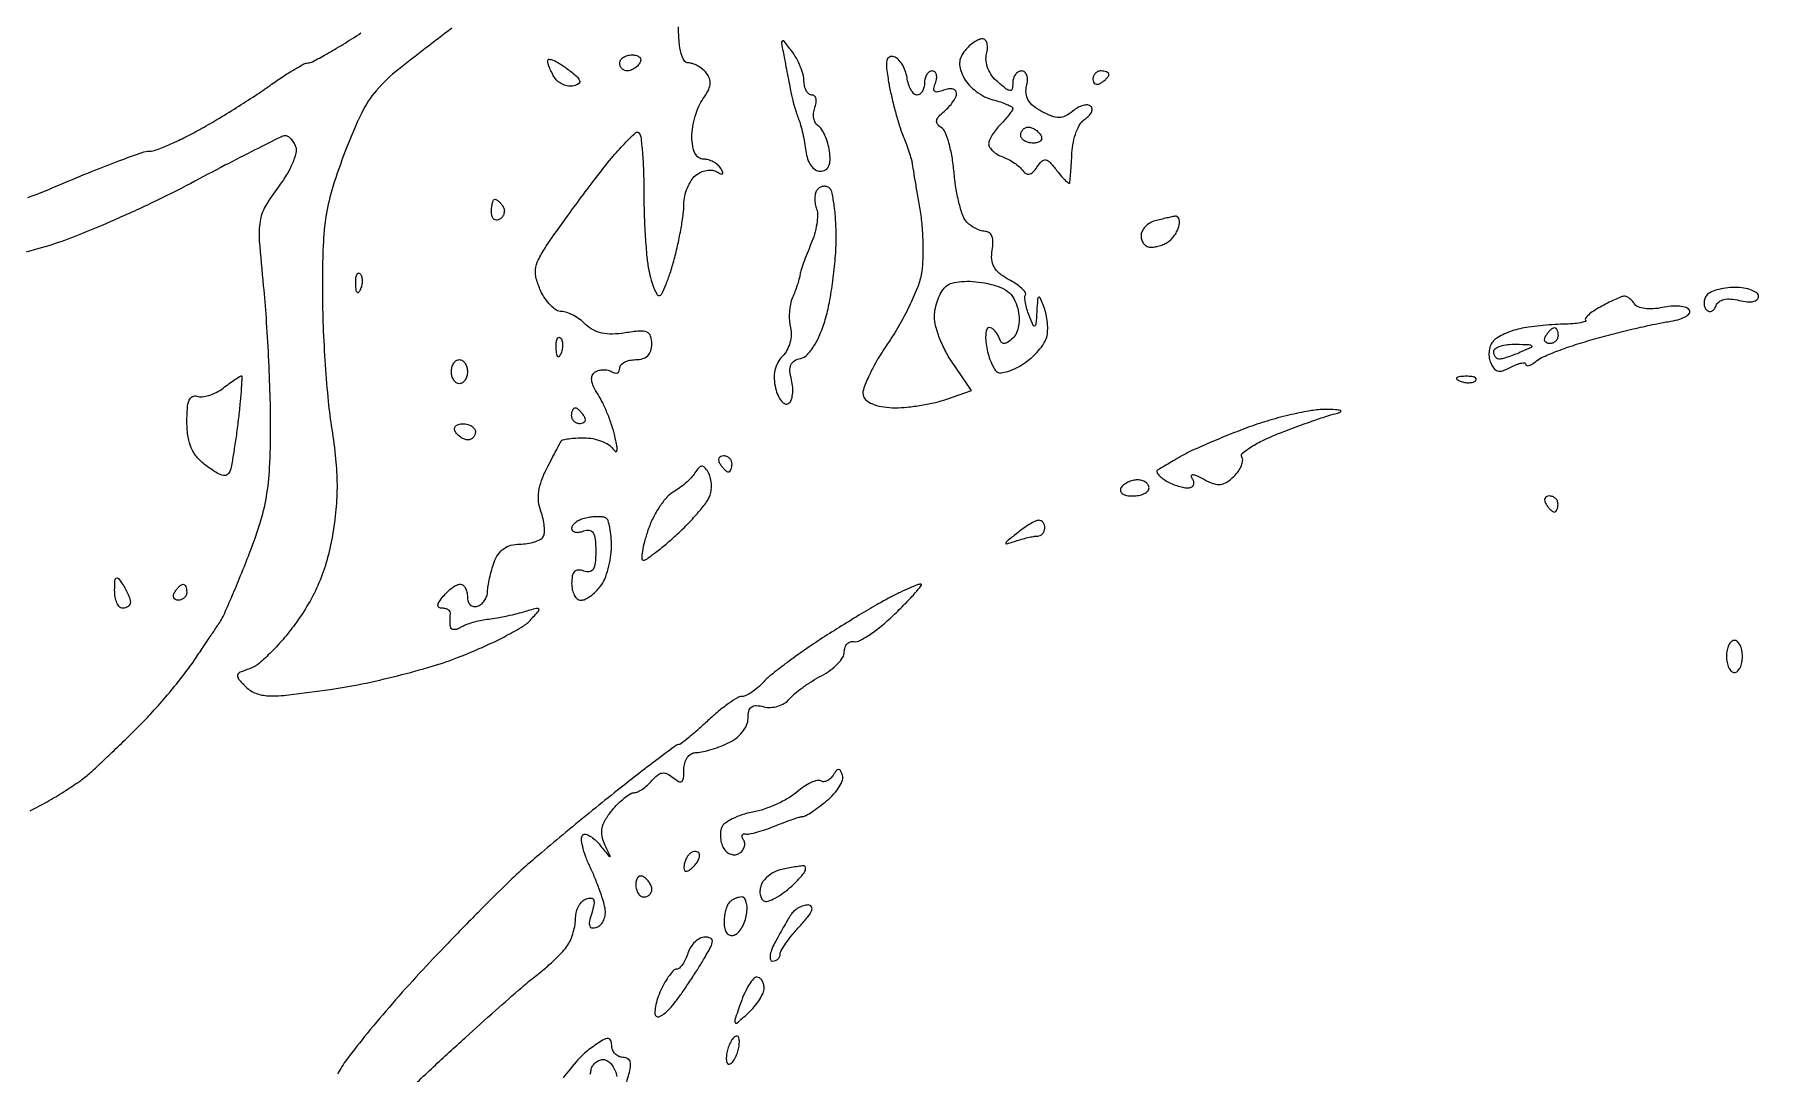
# Model space of a CAD drawing. Extents: x 0 to 102, y 0 to 135.
# Drawn here: x 58.12 to 76.31, y 104.82 to 115.78 of the extents above; entities that cross this region are included whole.
import ezdxf

# ---------------------------------------------------------------- set-up
doc = ezdxf.new("R2010")
doc.units = 0
doc.header["$MEASUREMENT"] = 0

msp = doc.modelspace()

# ---------------------------------------------------------------- linework, layer by layer
for points in [[(62.525874, 115.84486, 0.005812), (61.96179, 115.411076, 0.047193), (61.726143, 115.186433, 0.068242), (61.573322, 114.952524, 0.018899), (61.400243, 114.5484, 0.016051), (61.269581, 114.172766, 0.035228), (61.199586, 113.876796, 0.031058), (61.167071, 113.551765, 0.010037), (61.158587, 113.0679, 0.009498), (61.166517, 112.6997, 0.007002), (61.188748, 112.292476, 0.007081), (61.220623, 111.907946, 0.015688), (61.258247, 111.616158, -0.015231), (61.298941, 111.302821, -0.023385), (61.313142, 111.029607, -0.024721), (61.301547, 110.767838, -0.020168), (61.264067, 110.489871, -0.024673), (61.204404, 110.227618, -0.031806), (61.122814, 109.994461, -0.03215), (61.013122, 109.775539, -0.026121), (60.86905, 109.556114, -0.019157), (60.740101, 109.393865, -0.021364), (60.603509, 109.247996, -0.021279), (60.477537, 109.134589, -0.096062), (60.391029, 109.087456, 0.021563), (60.290871, 109.050844, 0.247226), (60.264928, 109.01957, 0.233053), (60.275247, 108.979187, 0.019326), (60.35096, 108.897382, 0.106454), (60.455828, 108.829678, 0.0827), (60.589376, 108.80314, 0.037587), (60.803955, 108.812589, 0.005363), (61.240961, 108.869667, 0.015909), (61.574336, 108.927722, 0.01059), (61.952421, 109.014419, 0.010667), (62.316062, 109.114246, 0.020452), (62.602217, 109.21231, 0.012355), (62.844596, 109.313577, 0.013959), (63.071864, 109.422908, 0.013258), (63.259176, 109.525923, 0.071034), (63.3502, 109.59821, 0.005912), (63.440229, 109.695632, 0.365599), (63.440956, 109.717543, 0.300989), (63.418028, 109.725096, 0.004859), (63.2808, 109.686194, -0.01184), (63.187162, 109.661057, -0.008261), (63.080471, 109.636966, -0.008339), (62.977341, 109.617253, -0.017086), (62.895828, 109.60593, 0.025426), (62.821974, 109.594412, 0.020072), (62.743504, 109.574736, 0.020492), (62.671983, 109.550494, 0.046483), (62.620878, 109.525131, -0.052697), (62.581274, 109.506084, -0.098893), (62.546266, 109.500942, -0.15252), (62.521548, 109.510078, -0.194583), (62.509382, 109.530857, -0.022289), (62.506265, 109.561675, -0.014052), (62.505249, 109.597833, -0.014106), (62.506256, 109.633514, -0.025051), (62.509382, 109.66275, 0.154667), (62.505724, 109.686905, 0.118556), (62.488563, 109.707562, 0.094521), (62.460001, 109.721468, 0.06625), (62.424441, 109.7262, -0.122183), (62.389778, 109.734799, -0.300026), (62.377731, 109.756771, -0.128583), (62.391002, 109.794623, -0.024942), (62.4348, 109.8531, -0.031583), (62.480578, 109.901665, -0.034151), (62.530989, 109.942723, -0.036411), (62.578667, 109.971461, -0.117955), (62.614359, 109.98, -0.175178), (62.642689, 109.96976, -0.093023), (62.666792, 109.940652, -0.073242), (62.683105, 109.897296, -0.053463), (62.6886, 109.84605, 0.081492), (62.696559, 109.797538, 0.123705), (62.719559, 109.761767, 0.143703), (62.753879, 109.74443, 0.12669), (62.793991, 109.74723, 0.092355), (62.834433, 109.769637, 0.068775), (62.869038, 109.807282, 0.067296), (62.892784, 109.853844, 0.08012), (62.901474, 109.90233, -0.036811), (62.906873, 109.961484, -0.013938), (62.922755, 110.042974, -0.013717), (62.945019, 110.130976, -0.016295), (62.970984, 110.21265, -0.06647), (63.013057, 110.294836, -0.087152), (63.072248, 110.3547, -0.087391), (63.14816, 110.390703, -0.067228), (63.239208, 110.403, 0.035202), (63.319554, 110.408664, 0.039824), (63.394968, 110.425556, 0.043651), (63.455482, 110.450234, 0.13653), (63.487471, 110.479787, 0.123954), (63.500961, 110.52235, 0.037282), (63.499986, 110.590792, 0.034833), (63.487296, 110.670222, 0.031574), (63.463431, 110.749848, -0.06454), (63.440107, 110.851566, -0.058976), (63.442399, 110.959125, -0.051877), (63.471105, 111.075034, -0.033482), (63.526717, 111.201811, -0.000309), (63.579633, 111.30322, -0.000432), (63.627085, 111.393829, -0.000258), (63.667178, 111.470131, -0.005695), (63.679125, 111.492225, -0.221758), (63.696367, 111.504724, -0.015148), (63.757563, 111.514631, -0.019371), (63.834045, 111.521646, -0.013184), (63.921396, 111.52395, -0.046873), (64.013081, 111.515336, -0.045054), (64.102833, 111.48978, -0.048506), (64.177767, 111.452243, -0.105762), (64.223591, 111.407625, 0.095271), (64.251081, 111.379723, 0.557461), (64.26625, 111.386393, 0.080823), (64.265126, 111.437806, 0.010618), (64.242887, 111.5451, 0.023541), (64.211985, 111.6556, 0.016096), (64.16705, 111.77796, 0.016252), (64.115989, 111.893341, 0.031316), (64.06652, 111.981416, -0.031542), (64.019189, 112.065776, -0.08197), (63.999688, 112.13242, -0.130075), (64.006669, 112.182833, -0.156488), (64.037603, 112.219059, -0.075773), (64.078007, 112.236252, -0.058746), (64.12545, 112.242633, -0.059462), (64.172419, 112.237805, -0.08328), (64.2114, 112.2219, 0.082592), (64.243726, 112.208659, 0.161196), (64.271149, 112.211291, 0.182303), (64.289377, 112.229179, 0.108972), (64.296, 112.259207, -0.182172), (64.308888, 112.293406, -0.09101), (64.345702, 112.322482, -0.070927), (64.400458, 112.342182, -0.050979), (64.4652, 112.3488, 0.072013), (64.538211, 112.35937, 0.121055), (64.591414, 112.390435, 0.123794), (64.623409, 112.442036, 0.077328), (64.6344, 112.512681, 0.077227), (64.62147, 112.595895, 0.219619), (64.582829, 112.638157, 0.121793), (64.506817, 112.650063, 0.018463), (64.353023, 112.630901, -0.034343), (64.218662, 112.618476, -0.059059), (64.106896, 112.62906, -0.069508), (64.013941, 112.663117, -0.073987), (63.936066, 112.72082, 0.039053), (63.875377, 112.772703, 0.035139), (63.805249, 112.816573, 0.036912), (63.736505, 112.846859, 0.085504), (63.681122, 112.8564, -0.144171), (63.628191, 112.871986, -0.05367), (63.567279, 112.921241, -0.047536), (63.508489, 112.992677, -0.041538), (63.461186, 113.077135, -0.039474), (63.415679, 113.202338, -0.095067), (63.407817, 113.30022, -0.086861), (63.436636, 113.399429, -0.029232), (63.511056, 113.5311, -0.010781), (63.594165, 113.65404, -0.002842), (63.732435, 113.847029, -0.002884), (63.892343, 114.064905, -0.002958), (64.053425, 114.27909, -0.010625), (64.207465, 114.472729, -0.017973), (64.345563, 114.627298, -0.012458), (64.461494, 114.742158, -0.405584), (64.497575, 114.741625, -0.168853), (64.518296, 114.698821, -0.008057), (64.534459, 114.538031, -0.012447), (64.546007, 114.34311, -0.008571), (64.5498, 114.121875, 0.008202), (64.553683, 113.885205, 0.007667), (64.565332, 113.6434, 0.007663), (64.582257, 113.429057, 0.025823), (64.602675, 113.289975, 0.019283), (64.627032, 113.188672, 0.029429), (64.656609, 113.10326, 0.029077), (64.687065, 113.040266, 0.272006), (64.712029, 113.0256, 0.286462), (64.738795, 113.042306, 0.015294), (64.781922, 113.137787, 0.020154), (64.82742, 113.261141, 0.01293), (64.870654, 113.407514, 0.011455), (64.909757, 113.568397, 0.010435), (64.942794, 113.73597, 0.010507), (64.966045, 113.886975, 0.032952), (64.9728, 113.989355, -0.053935), (64.981893, 114.073406, -0.042925), (65.008988, 114.160587, -0.044347), (65.048791, 114.237839, -0.07858), (65.095994, 114.291524, -0.065576), (65.150663, 114.325933, -0.064165), (65.21278, 114.345328, -0.069601), (65.272623, 114.347454, -0.113004), (65.320566, 114.331112, 0.025541), (65.361991, 114.308346, 0.297903), (65.379442, 114.310586, 0.337512), (65.382921, 114.326664, 0.028921), (65.361579, 114.366129, 0.078175), (65.32948, 114.403503, 0.05336), (65.283136, 114.435109, 0.052739), (65.230415, 114.456568, 0.070406), (65.179307, 114.4638, -0.159612), (65.128335, 114.480497, -0.116444), (65.0894, 114.526177, -0.080168), (65.065164, 114.600807, -0.038522), (65.0574, 114.70143, -0.042478), (65.066165, 114.804418, -0.030091), (65.092622, 114.917426, -0.030534), (65.13133, 115.023078, -0.05484), (65.177305, 115.103041, 0.039815), (65.227281, 115.184229, 0.08884), (65.24829, 115.253373, 0.112111), (65.241766, 115.314978, 0.09123), (65.209246, 115.37301, 0.050475), (65.168021, 115.413566, 0.042126), (65.11703, 115.447865, 0.043937), (65.064458, 115.47135, 0.083268), (65.018841, 115.479, -0.26214), (64.97545, 115.503428, -0.07073), (64.943241, 115.578749, -0.046174), (64.922743, 115.697748, -0.019577), (64.9164, 115.8597, -0.017424)], [(58.052508, 114.05853, 0.01007), (58.40276, 114.199903, -0.004811), (58.723751, 114.333408, -0.006737), (59.013211, 114.446029, -0.004241), (59.25771, 114.535028, -0.08536), (59.335465, 114.5484, 0.090098), (59.403478, 114.560756, 0.012022), (59.539287, 114.615546, 0.013587), (59.698477, 114.689458, 0.01104), (59.864994, 114.776982, 0.008124), (60.046963, 114.881716, 0.005331), (60.253247, 115.007953, 0.005363), (60.451542, 115.135209, 0.010266), (60.607443, 115.242282, -0.009348), (60.738944, 115.332952, -0.012704), (60.861106, 115.409464, -0.00963), (60.964883, 115.468179, -0.124543), (61.007651, 115.479, 0.124091), (61.053419, 115.490537, 0.005275), (61.200652, 115.571811, 0.008779), (61.3739, 115.673903, 0.006109), (61.566007, 115.794954, -0.007486)], [(58.0779, 107.590414, 0.012596), (58.254549, 107.685335, 0.010817), (58.435531, 107.793797, 0.010951), (58.595596, 107.899454, 0.030529), (58.701367, 107.98263, 0.006881), (58.801338, 108.074128, 0.00242), (58.942335, 108.208079, 0.002402), (59.095943, 108.356856, 0.002814), (59.240176, 108.4995, 0.012992), (59.385967, 108.653097, 0.008769), (59.544516, 108.835405, 0.008838), (59.691713, 109.017208, 0.017344), (59.801109, 109.167805, 0.000399), (59.890781, 109.300939, 0.000459), (59.976145, 109.428148, 0.000412), (60.048325, 109.536116, 0.002664), (60.084402, 109.590805, 0.039966), (60.118848, 109.654171, 0.00313), (60.195863, 109.830512, 0.004248), (60.284743, 110.042496, 0.003236), (60.378603, 110.2761, 0.017693), (60.499247, 110.616949, 0.033371), (60.568027, 110.900344, 0.030387), (60.60213, 111.207374, 0.012212), (60.612877, 111.6297, 0.007848), (60.607814, 111.974651, 0.004708), (60.591516, 112.384034, 0.004714), (60.56762, 112.791108, 0.008187), (60.539069, 113.128444, -0.006164), (60.497018, 113.602451, -0.056453), (60.504582, 113.808856, -0.094644), (60.559607, 113.965332, -0.031193), (60.695705, 114.168934, 0.027184), (60.780761, 114.293997, 0.03373), (60.845167, 114.419091, 0.035885), (60.883227, 114.527969, 0.15906), (60.879818, 114.59484, 0.045854), (60.856905, 114.641313, 0.055862), (60.82713, 114.679576, 0.065777), (60.795352, 114.704572, 0.160335), (60.766605, 114.710916, 0.090552), (60.719343, 114.697254, 0.001211), (60.446555, 114.560597, 0.00341), (60.131339, 114.399025, 0.002229), (59.7699, 114.208581, -0.011209), (59.367122, 114.00551, -0.009065), (58.926279, 113.80523, -0.009183), (58.512686, 113.635251, -0.023267), (58.2048, 113.531493, -0.011027), (57.910105, 113.454212, -0.006016)], [(61.993754, 104.567473, -0.007629), (62.329925, 104.88849, -0.002425), (62.664, 105.194902, -0.002775), (62.986411, 105.484499, -0.002505), (63.262501, 105.727272, -0.015786), (63.4077, 105.84582, 0.014294), (63.51107, 105.929704, 0.013395), (63.611797, 106.02114, 0.013501), (63.696761, 106.107039, 0.043981), (63.7461, 106.169957, 0.04598), (63.778525, 106.231453, 0.027762), (63.805849, 106.309237, 0.027661), (63.824555, 106.390226, 0.042948), (63.8307, 106.461628, -0.065859), (63.839261, 106.526344, -0.06424), (63.864372, 106.587197, -0.069596), (63.901496, 106.635167, -0.112507), (63.945328, 106.661988, -0.095507), (63.995076, 106.668726, -0.300403), (64.020824, 106.649577, -0.141417), (64.024017, 106.601768, -0.02327), (63.9999, 106.5114, 0.022951), (63.975678, 106.42087, 0.142456), (63.978885, 106.373396, 0.304292), (64.004595, 106.354669, 0.093776), (64.054472, 106.362117, 0.124201), (64.096082, 106.389521, 0.084084), (64.127038, 106.437447, 0.075566), (64.14286, 106.49817, 0.070172), (64.140539, 106.562477, 0.032205), (64.120816, 106.642873, 0.010804), (64.082015, 106.757431, 0.0107), (64.033494, 106.882684, 0.012034), (63.981414, 107.000875, -0.02199), (63.935357, 107.111304, -0.031354), (63.905139, 107.213131, -0.03213), (63.891688, 107.295667, -0.224332), (63.905099, 107.333099, -0.2575), (63.935474, 107.341878, -0.077395), (63.981804, 107.323524, -0.056075), (64.036027, 107.28284, -0.034839), (64.090041, 107.224324, 0.000797), (64.182303, 107.109613, 0.263078), (64.192557, 107.105549, 0.506572), (64.196104, 107.112106, 0.001094), (64.139464, 107.231145, -0.0643), (64.109506, 107.322196, -0.097306), (64.109885, 107.405361, -0.083625), (64.142649, 107.490996, -0.037112), (64.211808, 107.590695, -0.024), (64.276622, 107.663318, -0.028991), (64.344335, 107.724674, -0.029794), (64.405967, 107.768549, -0.140689), (64.447252, 107.7804, 0.111587), (64.486012, 107.789159, 0.038271), (64.536236, 107.817983, 0.03578), (64.588594, 107.859383, 0.034388), (64.635266, 107.908343, -0.046911), (64.692794, 107.965747, -0.137756), (64.743488, 107.98819, -0.150414), (64.795611, 107.980013, -0.059704), (64.857125, 107.940284, 0.040319), (64.916441, 107.898638, 0.297622), (64.949333, 107.900186, 0.215699), (64.968491, 107.933619, 0.023869), (64.9728, 108.023841, -0.064846), (64.981854, 108.093357, -0.085525), (65.008429, 108.151354, -0.102477), (65.048276, 108.189705, -0.141438), (65.095719, 108.2034, 0.052982), (65.157511, 108.209966, 0.017663), (65.245829, 108.23224, 0.017356), (65.342602, 108.263997, 0.018935), (65.434119, 108.30158, 0.054941), (65.519083, 108.352198, 0.05971), (65.588363, 108.418887, 0.06593), (65.634118, 108.492933, 0.10585), (65.6496, 108.565247, -0.057113), (65.658378, 108.641846, -0.17909), (65.686426, 108.684411, -0.1721), (65.736301, 108.699452, -0.051997), (65.815689, 108.687301, 0.076294), (65.88685, 108.67991, 0.060458), (65.963158, 108.692976, 0.061411), (66.032851, 108.723517, 0.085807), (66.084478, 108.767612, -0.045426), (66.140337, 108.823682, -0.017469), (66.22716, 108.891283, -0.017128), (66.327027, 108.958493, -0.02022), (66.425988, 109.014851, 0.039227), (66.517368, 109.071591, 0.044541), (66.594649, 109.139797, 0.049723), (66.648131, 109.208805, 0.140908), (66.6648, 109.266781, -0.083727), (66.672814, 109.314305, -0.110201), (66.695864, 109.351595, -0.123594), (66.730266, 109.372767, -0.123947), (66.77055, 109.375151, 0.175306), (66.829753, 109.384679, 0.022896), (66.940198, 109.452764, 0.024384), (67.068045, 109.549346, 0.018164), (67.199574, 109.667542, 0.007631), (67.319912, 109.78746, 0.014472), (67.412457, 109.888216, 0.012009), (67.476951, 109.966361, 0.625824), (67.470322, 109.98, 0.095113), (67.437392, 109.973679, 0.007324), (67.353832, 109.938944, 0.009826), (67.254871, 109.893766, 0.007335), (67.147519, 109.840233, 0.012094), (67.012183, 109.766046, 0.004153), (66.819815, 109.652317, 0.004124), (66.609611, 109.5233, 0.004762), (66.41147, 109.396784, 0.008059), (66.22312, 109.269607, 0.008501), (66.042328, 109.138613, 0.008202), (65.890382, 109.020584, 0.037596), (65.808877, 108.944351, -0.028808), (65.750112, 108.887421, -0.031293), (65.686724, 108.839296, -0.032957), (65.627751, 108.805458, -0.114251), (65.585174, 108.7956, 0.137766), (65.536626, 108.781965, 0.017084), (65.444005, 108.721046, 0.019114), (65.336996, 108.638991, 0.014743), (65.2266, 108.5418, -0.006484), (65.119743, 108.444545, -0.009671), (65.023593, 108.362554, -0.00521), (64.941046, 108.296302, -0.168031), (64.91704, 108.288, 0.160575), (64.890802, 108.279351, 0.001274), (64.711451, 108.14598, 0.00446), (64.506447, 107.98985, 0.002832), (64.270337, 107.804528, 0.002996), (64.009358, 107.594725, 0.002344), (63.728515, 107.363971, 0.002369), (63.469121, 107.146713, 0.005793), (63.2808, 106.98368, 0.012592), (63.086877, 106.802905, 0.003777), (62.800695, 106.51806, 0.003783), (62.484235, 106.193407, 0.004094), (62.181, 105.872354, 0.007886), (61.89529, 105.554958, 0.008918), (61.631462, 105.241284, 0.008269), (61.416767, 104.967448, 0.047553), (61.320033, 104.810852, 0.003377)], [(64.358487, 104.6925, 0.012923), (64.402363, 104.849847, 0.085389), (64.408518, 104.93097, 0.224587), (64.383975, 104.972242, 0.149211), (64.330381, 104.9886, -0.107977), (64.284987, 104.998519, -0.099629), (64.246351, 105.026621, -0.09561), (64.220445, 105.068619, -0.090765), (64.2114, 105.118033, 0.124703), (64.197877, 105.17141, 0.329421), (64.164215, 105.187179, 0.098378), (64.099513, 105.160243, 0.011509), (63.970968, 105.069706, 0.054076), (63.855389, 104.963175, 0.014835), (63.697831, 104.771648, 0.014813)], [(63.984362, 104.810733, 0.049496), (63.992811, 104.85465, -0.102829), (64.002579, 104.886671, -0.063019), (64.02582, 104.918754, -0.059277), (64.058248, 104.946046, -0.064951), (64.095227, 104.963976, -0.153983), (64.136003, 104.964636, -0.092484), (64.179461, 104.942351, -0.076461), (64.219006, 104.900736, -0.060291), (64.248118, 104.845739, -0.056924), (64.263505, 104.786146, -0.078762)]]:
    msp.add_lwpolyline(points, format="xyb")
for points in [[(66.110669, 115.603026, 0.006123), (66.029343, 115.707899, 0.462932), (66.010433, 115.708501, 0.233091), (66.003048, 115.682576, 0.003277), (66.034114, 115.518426, -0.000239), (66.054721, 115.413051, -0.000215), (66.075957, 115.303933, -0.000215), (66.094911, 115.206094, -0.000683), (66.107476, 115.1406, 0.015891), (66.12039, 115.082846, 0.008983), (66.139505, 115.0137, 0.00896), (66.161307, 114.944594, 0.014535), (66.182574, 114.8868, -0.028472), (66.203906, 114.823432, -0.01156), (66.225974, 114.735049, -0.011395), (66.245387, 114.638674, -0.014235), (66.258802, 114.5484, 0.05374), (66.277875, 114.465609, 0.072619), (66.313219, 114.397516, 0.088881), (66.359569, 114.352597, 0.149202), (66.411, 114.3369, 0.126754), (66.464948, 114.3508, 0.160441), (66.499785, 114.388322, 0.105531), (66.514267, 114.453133, 0.037482), (66.508031, 114.5484, 0.033872), (66.490093, 114.633387, 0.035381), (66.461025, 114.713902, 0.037808), (66.425944, 114.779234, 0.111869), (66.389953, 114.814812, -0.126562), (66.360177, 114.846003, -0.080749), (66.342923, 114.893378, -0.072092), (66.340451, 114.949282, -0.066762), (66.353717, 115.005162, 0.052047), (66.367652, 115.057039, 0.094328), (66.366351, 115.100815, 0.143324), (66.350581, 115.129513, 0.198442), (66.323745, 115.1406, -0.173768), (66.292262, 115.151882, -0.091068), (66.265081, 115.18409, -0.072178), (66.246206, 115.232011, -0.053286), (66.239109, 115.28865, 0.062842), (66.229184, 115.35725, 0.029672), (66.20027, 115.442069, 0.028835), (66.159005, 115.528482, 0.036063)], [(68.123226, 115.7328, 0.105963), (68.083894, 115.72437, 0.039761), (68.034206, 115.697112, 0.037176), (67.983081, 115.657797, 0.037067), (67.938288, 115.611308, 0.0651), (67.896047, 115.544336, 0.101817), (67.880582, 115.478215, 0.089173), (67.891708, 115.405124, 0.040639), (67.930371, 115.316207, 0.067381), (67.981209, 115.245885, 0.041932), (68.057402, 115.178182, 0.041406), (68.145488, 115.12297, 0.05787), (68.232342, 115.090128, -0.016524), (68.312454, 115.067182, -0.025288), (68.379989, 115.041564, -0.022669), (68.430755, 115.01651, -0.273264), (68.4414, 114.998486, -0.147651), (68.434771, 114.976525, -0.01653), (68.404123, 114.933544, -0.018939), (68.3631, 114.883875, -0.014293), (68.3145, 114.832414, 0.028991), (68.265934, 114.777864, 0.030484), (68.224877, 114.718935, 0.032011), (68.19607, 114.66408, 0.105279), (68.1876, 114.624302, 0.148269), (68.198232, 114.589237, 0.059974), (68.23109, 114.5509, 0.052265), (68.279008, 114.515374, 0.045047), (68.33565, 114.488466, -0.03454), (68.396985, 114.46089, -0.027678), (68.458849, 114.423224, -0.028463), (68.512343, 114.381779, -0.061242), (68.54715, 114.343071, 0.103856), (68.580518, 114.31175, 0.198464), (68.616232, 114.306171, 0.139981), (68.654789, 114.327994, 0.045253), (68.696808, 114.3792, -0.046443), (68.748647, 114.442068, -0.245536), (68.789859, 114.455129, -0.167081), (68.835094, 114.430077, -0.020551), (68.908308, 114.34188, 0.013631), (68.957052, 114.28148, 0.026978), (68.999475, 114.236863, 0.035419), (69.031394, 114.210742, 0.52893), (69.042722, 114.21498, 0.039187), (69.046912, 114.240712, 0.002085), (69.053456, 114.323479, 0.003264), (69.060192, 114.422096, 0.002371), (69.066451, 114.53193, -0.038387), (69.081044, 114.64449, -0.040375), (69.112567, 114.751543, -0.043849), (69.155068, 114.838479, -0.119278), (69.202929, 114.88688, 0.05576), (69.24523, 114.920049, 0.089295), (69.271682, 114.957393, 0.123856), (69.278541, 114.992729, 0.184724), (69.265844, 115.021156, 0.184923), (69.233508, 115.035584, 0.078284), (69.185482, 115.030654, 0.062467), (69.129857, 115.008224, 0.046196), (69.075061, 114.970703, -0.055901), (68.998895, 114.920689, -0.115399), (68.930084, 114.903881, -0.09533), (68.852349, 114.91805, -0.030263), (68.744843, 114.96747, -0.048035), (68.659611, 115.024216, -0.089399), (68.605735, 115.087014, -0.106138), (68.582669, 115.156787, -0.091143), (68.588394, 115.234022, 0.054248), (68.597509, 115.295415, 0.089112), (68.590265, 115.347289, 0.126249), (68.568415, 115.381552, 0.190233), (68.535867, 115.3944, 0.132479), (68.499842, 115.384684, 0.100559), (68.46915, 115.357366, 0.087816), (68.448501, 115.316502, 0.073305), (68.4414, 115.268328, -0.050433), (68.43507, 115.205734, -0.373847), (68.413127, 115.188923, -0.151401), (68.373373, 115.203992, -0.011315), (68.282688, 115.278149, -0.059833), (68.222604, 115.343534, -0.061651), (68.180421, 115.420657, -0.066056), (68.160451, 115.500379, -0.092588), (68.165655, 115.573421, 0.048175), (68.175475, 115.634459, 0.081029), (68.170384, 115.685982, 0.119168), (68.151876, 115.720071, 0.212143)], [(63.738366, 115.4195, -0.015172), (63.838113, 115.340271, -0.121586), (63.872287, 115.293126, -0.347216), (63.862891, 115.260832, -0.099478), (63.811953, 115.238026, -0.086854), (63.756782, 115.235299, -0.068081), (63.698779, 115.250719, -0.067856), (63.646861, 115.281229, -0.084991), (63.609483, 115.322626, -0.022997), (63.581717, 115.371247, -0.021914), (63.558046, 115.422989, -0.022471), (63.541225, 115.470496, -0.069148), (63.535895, 115.5041, -0.449392), (63.551078, 115.518111, -0.074239), (63.594837, 115.507051, -0.041506), (63.660207, 115.473121, -0.019799)], [(64.427893, 115.5636, -0.066118), (64.474561, 115.557402, -0.138808), (64.505683, 115.538749, -0.191142), (64.516632, 115.511118, -0.139169), (64.5075, 115.479, -0.06081), (64.481595, 115.446639, -0.051032), (64.447189, 115.419251, -0.053229), (64.409919, 115.400601, -0.089642), (64.375607, 115.3944, -0.105429), (64.345233, 115.400877, -0.099231), (64.319385, 115.419251, -0.096318), (64.302059, 115.446705, -0.092995), (64.296, 115.479, -0.153634), (64.306154, 115.511265, -0.097988), (64.334744, 115.538749, -0.080552), (64.377462, 115.557294, -0.062283)], [(67.18805, 115.544707, 0.200108), (67.139934, 115.54101, 0.234851), (67.112956, 115.504608, 0.076565), (67.110923, 115.418485, 0.012912), (67.136441, 115.255233, 0.011848), (67.165558, 115.114886, 0.009049), (67.20381, 114.962774, 0.009165), (67.244851, 114.821532, 0.021225), (67.282032, 114.7176, -0.008165), (67.315813, 114.630422, -0.00851), (67.346244, 114.543377, -0.008254), (67.370007, 114.467314, -0.036522), (67.379929, 114.4215, 0.005614), (67.388021, 114.368493, 0.00058), (67.408629, 114.243874, 0.000722), (67.433568, 114.095468, 0.000577), (67.460858, 113.935615, -0.021375), (67.483287, 113.760659, -0.016015), (67.493527, 113.566645, -0.016262), (67.491357, 113.383075, -0.035291), (67.475199, 113.243055, -0.049274), (67.433857, 113.101374, -0.017783), (67.348602, 112.909406, -0.017437), (67.239665, 112.704369, -0.019827), (67.120965, 112.516253, 0.018583), (67.009588, 112.340711, 0.024945), (66.92288, 112.173481, 0.023621), (66.86618, 112.032029, 0.176912), (66.867332, 111.960963, 0.152722), (66.905441, 111.912812, 0.0631), (66.98027, 111.8746, 0.051439), (67.081326, 111.849512, 0.03515), (67.199421, 111.8412, 0.025425), (67.32785, 111.847735, 0.015682), (67.477823, 111.867806, 0.015716), (67.625194, 111.897041, 0.027048), (67.745372, 111.931774), (68.005193, 112.022348), (67.802012, 112.321752, -0.031982), (67.725515, 112.451628, -0.02918), (67.663561, 112.594171, -0.030396), (67.623435, 112.728203, -0.078332), (67.616008, 112.828698, -0.042119), (67.63048, 112.914676, -0.036516), (67.659594, 113.00138, -0.038216), (67.697948, 113.076265, -0.082267), (67.740265, 113.12511, -0.113209), (67.802393, 113.156455, -0.0399), (67.901484, 113.172655, -0.036206), (68.019742, 113.173827, -0.030754), (68.143691, 113.158384, -0.034269), (68.289671, 113.120493, -0.083641), (68.387415, 113.068438, -0.100843), (68.451793, 112.994072, -0.066755), (68.493744, 112.8888, -0.046814), (68.508095, 112.795327, -0.055992), (68.503371, 112.706416, -0.062968), (68.480635, 112.630423, -0.100279), (68.441551, 112.575256, -0.032784), (68.386939, 112.530276, -0.168113), (68.349873, 112.519202, -0.233081), (68.321221, 112.534883, -0.065241), (68.296875, 112.58145, 0.051105), (68.277158, 112.621898, 0.056112), (68.250156, 112.656136, 0.063534), (68.22032, 112.679484, 0.135088), (68.192282, 112.6872, 0.305602), (68.169903, 112.672113, 0.066794), (68.157744, 112.624705, 0.048306), (68.156293, 112.556003, 0.028375), (68.167133, 112.47445, 0.026357), (68.188005, 112.38974, 0.029705), (68.217038, 112.311104, 0.030975), (68.24942, 112.248137, 0.120653), (68.279912, 112.217134, 0.177374), (68.321114, 112.208675, 0.041192), (68.391073, 112.225126, 0.037535), (68.473281, 112.258758, 0.029177), (68.557074, 112.306924, 0.036367), (68.638352, 112.369064, 0.032529), (68.713066, 112.444542, 0.034017), (68.771203, 112.521452, 0.081048), (68.800165, 112.586741, 0.055605), (68.810048, 112.654569, 0.030307), (68.807773, 112.738778, 0.029807), (68.794969, 112.825136, 0.041411), (68.772648, 112.900051, 0.006709), (68.731551, 113.001248, 0.448027), (68.715758, 113.006643, 0.251377), (68.703646, 112.987538, 0.004074), (68.6952, 112.8564, -0.003999), (68.686667, 112.723608, -0.258551), (68.674455, 112.704894, -0.437471), (68.658441, 112.710526, -0.00634), (68.61524, 112.8141, -0.023101), (68.591296, 112.882596, -0.028383), (68.575635, 112.948491, -0.028916), (68.56902, 113.003924, -0.145502), (68.575999, 113.034, 0.302791), (68.574105, 113.060611, 0.044102), (68.535329, 113.102468, 0.037669), (68.474608, 113.149607, 0.023363), (68.397067, 113.195888, -0.045993), (68.301418, 113.259009, -0.097214), (68.244291, 113.326594, -0.107429), (68.220238, 113.406072, -0.064898), (68.225153, 113.504738, 0.04119), (68.233295, 113.588374, 0.094731), (68.222381, 113.6504, 0.144893), (68.193632, 113.688149, 0.159367), (68.150057, 113.7024, -0.080354), (68.100951, 113.710343, -0.044213), (68.044972, 113.734613, -0.042636), (67.991124, 113.770099, -0.052591), (67.948107, 113.812061, -0.093641), (67.910676, 113.879614, -0.020029), (67.873552, 114.009106, -0.020271), (67.842187, 114.164951, -0.018088), (67.822106, 114.32886, 0.021342), (67.801395, 114.48927, 0.027251), (67.76806, 114.634531, 0.027157), (67.728127, 114.74948, 0.158447), (67.687254, 114.797717, -0.090369), (67.648357, 114.832795, -0.212348), (67.639323, 114.869995, -0.140698), (67.660645, 114.913054, -0.034693), (67.718296, 114.968077, 0.034219), (67.768389, 115.015796, 0.035687), (67.810747, 115.069271, 0.038168), (67.840246, 115.120524, 0.111955), (67.8492, 115.16001, 0.196305), (67.838043, 115.187331, 0.143972), (67.809156, 115.203469, 0.095192), (67.765093, 115.204953, 0.052613), (67.712881, 115.190992, -0.03808), (67.650787, 115.172443, -0.236196), (67.619509, 115.180421, -0.265879), (67.609453, 115.209079, -0.046062), (67.625625, 115.266541, 0.05547), (67.638419, 115.315501, 0.099441), (67.636206, 115.356841, 0.146808), (67.619833, 115.383955, 0.186111), (67.592745, 115.3944, 0.152681), (67.561493, 115.384629, 0.098158), (67.534871, 115.357123, 0.08088), (67.516911, 115.316021, 0.062722), (67.5108, 115.2675, -0.060137), (67.504942, 115.218971, -0.078901), (67.487677, 115.177877, -0.09706), (67.462107, 115.150359, -0.158446), (67.432084, 115.1406, -0.197525), (67.399958, 115.153807, -0.067215), (67.36855, 115.194569, -0.0544), (67.342467, 115.253996, -0.03972), (67.326334, 115.324323, 0.051741), (67.307736, 115.397317, 0.051921), (67.274562, 115.464847, 0.056895), (67.232639, 115.517326, 0.116718)], [(69.372, 115.3944, 0.105053), (69.33972, 115.387542, 0.099167), (69.312251, 115.368082, 0.09642), (69.29384, 115.339007, 0.093332), (69.2874, 115.304807, 0.108972), (69.294023, 115.274779, 0.182303), (69.312251, 115.256891, 0.161196), (69.339674, 115.254259, 0.082592), (69.372, 115.2675, 0.029505), (69.404383, 115.290257, 0.035638), (69.431749, 115.315386, 0.038439), (69.451055, 115.339265, 0.151918), (69.4566, 115.357093, 0.210953), (69.450301, 115.371359, 0.081139), (69.431749, 115.383441, 0.061769), (69.404389, 115.391664, 0.042167)], [(68.605607, 114.8022, -0.089642), (68.639919, 114.795999, -0.053229), (68.677189, 114.777349, -0.051032), (68.711595, 114.749961, -0.06081), (68.7375, 114.7176, -0.139169), (68.746632, 114.685482, -0.191142), (68.735683, 114.657851, -0.138808), (68.704561, 114.639198, -0.066118), (68.657893, 114.633, -0.062283), (68.607462, 114.639306, -0.080552), (68.564744, 114.657851, -0.097988), (68.536154, 114.685335, -0.153634), (68.526, 114.7176, -0.092995), (68.532059, 114.749895, -0.096318), (68.549385, 114.777349, -0.099231), (68.575233, 114.795723, -0.105429)], [(62.979707, 114.0408, -0.145859), (62.997338, 114.035545, -0.040575), (63.020353, 114.017666, -0.037297), (63.044312, 113.992188, -0.031646), (63.065687, 113.962046, -0.108373), (63.077667, 113.927927, -0.099685), (63.074806, 113.890816, -0.095498), (63.057506, 113.856425, -0.090427), (63.02838, 113.830153, -0.136093), (62.995728, 113.820656, -0.190788), (62.967657, 113.831367, -0.140899), (62.948712, 113.862317, -0.067432), (62.9424, 113.908907, -0.026751), (62.945106, 113.959446, -0.042195), (62.953359, 114.002056, -0.051652), (62.965314, 114.032087, -0.279105)], [(66.501446, 114.164087, 0.098508), (66.467694, 114.176683, 0.097818), (66.431602, 114.175448, 0.098068), (66.398764, 114.160597, 0.099571), (66.374271, 114.134414, 0.089424), (66.359033, 114.095725, 0.046223), (66.353595, 114.043849, 0.043956), (66.35785, 113.98781, 0.050735), (66.371878, 113.936124, -0.099356), (66.382563, 113.873253, -0.032116), (66.373664, 113.778786, -0.030577), (66.349955, 113.672399, -0.029951), (66.313323, 113.568939, 0.007137), (66.272346, 113.468079, 0.007911), (66.235702, 113.369475, 0.007412), (66.20705, 113.284488, 0.040075), (66.195943, 113.2371, -0.031954), (66.186692, 113.194535, -0.010613), (66.167868, 113.13349, -0.010517), (66.144087, 113.066557, -0.011775), (66.118337, 113.003186, 0.053942), (66.096709, 112.933695, 0.032438), (66.08558, 112.847964, 0.032198), (66.085591, 112.760231, 0.047854), (66.097833, 112.684448, -0.077828), (66.105319, 112.610163, -0.054856), (66.091549, 112.527218, -0.054493), (66.059874, 112.448598, -0.073515), (66.014225, 112.387111, 0.072845), (65.963226, 112.318608, 0.069813), (65.933099, 112.237372, 0.064947), (65.925199, 112.14575, 0.050595), (65.939637, 112.046739, 0.040776), (65.966038, 111.969003, 0.072637), (66.00151, 111.911655, 0.113673), (66.03979, 111.882827, 0.248075), (66.075391, 111.885225, 0.162994), (66.103457, 111.918949, 0.060387), (66.118957, 111.979576, 0.051719), (66.120945, 112.055083, 0.042246), (66.107947, 112.134883, -0.039946), (66.091878, 112.230762, -0.122206), (66.102111, 112.295404, -0.160433), (66.138861, 112.337443, -0.085197), (66.204173, 112.362348, 0.150754), (66.272021, 112.398849, 0.053201), (66.341507, 112.486256, 0.042858), (66.407308, 112.612738, 0.025972), (66.463952, 112.7718, 0.026093), (66.50768, 112.952046, 0.013317), (66.544615, 113.182097, 0.013195), (66.570166, 113.42184, 0.019282), (66.578916, 113.633957, 0.015271), (66.573675, 113.821934, 0.021677), (66.556689, 113.988284, 0.018602), (66.532265, 114.120768, 0.202116)], [(70.15455, 113.861786, 0.014314), (70.120635, 113.855542, 0.003681), (70.066249, 113.84349, 0.003745), (70.004385, 113.828815, 0.0038), (69.94305, 113.813283, 0.071619), (69.886464, 113.789452, 0.07028), (69.83849, 113.750504, 0.075733), (69.806123, 113.702925, 0.112012), (69.795, 113.653897, 0.086552), (69.803021, 113.607908, 0.095159), (69.826064, 113.569035, 0.101602), (69.860413, 113.543276, 0.113784), (69.90075, 113.534495, 0.047389), (69.947411, 113.539505, 0.03003), (70.000287, 113.553668, 0.030051), (70.051011, 113.574036, 0.047964), (70.0911, 113.597945, 0.057357), (70.125047, 113.629457, 0.036499), (70.157062, 113.672906, 0.036383), (70.182572, 113.720811, 0.054854), (70.19685, 113.76585, 0.055459), (70.200303, 113.805623, 0.098078), (70.193149, 113.837653, 0.143819), (70.17691, 113.856895, 0.186523)], [(61.555312, 113.256487, -0.126455), (61.571661, 113.228829, -0.060344), (61.578358, 113.187772, -0.05415), (61.575192, 113.140603, -0.051402), (61.561991, 113.094337, -0.054073), (61.543248, 113.059087, -0.470617), (61.52783, 113.057628, -0.168741), (61.515874, 113.082311, -0.018894), (61.510879, 113.14545, -0.028489), (61.511809, 113.204347, -0.077125), (61.521176, 113.244954, -0.208169), (61.536797, 113.260397, -0.296942)], [(74.887157, 113.017305, 0.062449), (74.853792, 113.008226, 0.009413), (74.790104, 112.980601, 0.010438), (74.715823, 112.944815, 0.008849), (74.638851, 112.904004, 0.020582), (74.568534, 112.861241, 0.036482), (74.514978, 112.819636, 0.04591), (74.482425, 112.784385, 0.376197), (74.483751, 112.764249, -0.560471), (74.480407, 112.750358, -0.033938), (74.429597, 112.737657, -0.025252), (74.351008, 112.727653, -0.012517), (74.2506, 112.722519, 0.011147), (74.134027, 112.716879, 0.008193), (74.005143, 112.705634, 0.008287), (73.883495, 112.690967, 0.018213), (73.791202, 112.674841, 0.029578), (73.711562, 112.652925, 0.025252), (73.630628, 112.62077, 0.026035), (73.559917, 112.583892, 0.063238), (73.513479, 112.547919, 0.09798), (73.484465, 112.504591, 0.062802), (73.468306, 112.446045, 0.059799), (73.466743, 112.381962, 0.06794), (73.480783, 112.322196, 0.063808), (73.515246, 112.25818, 0.178086), (73.556776, 112.229949, 0.146203), (73.612576, 112.232506, 0.038831), (73.695057, 112.268726, -0.025585), (73.756744, 112.297785, -0.050597), (73.808582, 112.31314, -0.086017), (73.843362, 112.31367, -0.369125), (73.8558, 112.299118, 0.337121), (73.865575, 112.286268, 0.147585), (73.888288, 112.286788, 0.065963), (73.9239, 112.303888, 0.028338), (73.966397, 112.33527, -0.071777), (74.037699, 112.378928, -0.011027), (74.19219, 112.441361, -0.012124), (74.379153, 112.507025, -0.010259), (74.579747, 112.567539, -0.00571), (74.792343, 112.624334, -0.005027), (75.015384, 112.678817, -0.005056), (75.217554, 112.723902, -0.015171), (75.356771, 112.749087, 0.029912), (75.458427, 112.770587, 0.056924), (75.535883, 112.8017, 0.094045), (75.578886, 112.836705, 0.324082), (75.581367, 112.87053, 0.181001), (75.546028, 112.897906, 0.050858), (75.476462, 112.91196, 0.044238), (75.388637, 112.912777, 0.034285), (75.294, 112.8987, -0.036944), (75.197613, 112.884886, -0.048854), (75.109013, 112.887468, -0.057827), (75.039069, 112.904754, -0.166362), (75.000961, 112.936047, 0.047589), (74.975456, 112.969689, 0.05178), (74.944701, 112.996857, 0.058138), (74.913557, 113.01403, 0.13296)], [(76.060393, 113.1102, 0.033433), (75.961063, 113.103551, 0.038601), (75.868292, 113.083695, 0.042192), (75.794117, 113.054725, 0.14106), (75.755821, 113.019971, 0.074604), (75.739195, 112.981149, 0.075188), (75.734754, 112.939263, 0.081234), (75.74281, 112.900826, 0.114089), (75.762411, 112.871921, 0.140952), (75.789136, 112.858425, 0.159599), (75.817528, 112.862106, 0.124651), (75.843417, 112.883626, 0.071679), (75.862484, 112.919705, -0.150399), (75.892467, 112.95984, -0.102905), (75.944647, 112.98349, -0.075657), (76.016804, 112.988507, -0.041098), (76.104702, 112.973983, 0.034846), (76.188823, 112.959002, 0.077964), (76.253502, 112.962177, 0.13028), (76.293813, 112.982337, 0.215219), (76.3092, 113.016429, 0.235896), (76.291242, 113.052373, 0.071053), (76.236113, 113.082655, 0.054307), (76.155684, 113.103356, 0.035867)], [(63.670313, 112.579687, -0.126455), (63.686661, 112.552029, -0.060344), (63.693358, 112.510972, -0.05415), (63.690192, 112.463803, -0.051402), (63.676991, 112.417537, -0.054073), (63.658248, 112.382287, -0.470617), (63.64283, 112.380828, -0.168741), (63.630874, 112.405511, -0.018894), (63.625879, 112.46865, -0.028489), (63.626809, 112.527547, -0.077125), (63.636176, 112.568154, -0.208169), (63.651797, 112.583597, -0.296942)], [(74.156893, 112.6872, -0.210953), (74.171159, 112.680901, -0.081139), (74.183241, 112.662349, -0.061769), (74.191464, 112.634989, -0.042167), (74.1942, 112.6026, -0.105053), (74.187342, 112.57032, -0.099167), (74.167882, 112.542851, -0.09642), (74.138807, 112.52444, -0.093332), (74.104607, 112.518, -0.108972), (74.074579, 112.524623, -0.182303), (74.056691, 112.542851, -0.161196), (74.054059, 112.570274, -0.082592), (74.0673, 112.6026, -0.029505), (74.090057, 112.634983, -0.035638), (74.115186, 112.662349, -0.038439), (74.139065, 112.681655, -0.151918)], [(73.75005, 112.512054, -0.004372), (73.890927, 112.50722, -0.215481), (73.915309, 112.494912, -0.485414), (73.911335, 112.47755, -0.009027), (73.8135, 112.4334, -0.009594), (73.744068, 112.40513, -0.010367), (73.675364, 112.380303, -0.009939), (73.615682, 112.36144, -0.048242), (73.58085, 112.354746, -0.135953), (73.556674, 112.359066, -0.111693), (73.536038, 112.375398, -0.095702), (73.522172, 112.401522, -0.074428), (73.5174, 112.4334, -0.24567), (73.534138, 112.465409, -0.070412), (73.585741, 112.491402, -0.053373), (73.660935, 112.508167, -0.034583)], [(62.604, 112.3488, -0.148195), (62.636263, 112.339023, -0.098894), (62.663749, 112.311523, -0.082425), (62.682281, 112.270414, -0.064853), (62.6886, 112.2219, -0.064853), (62.682281, 112.173386, -0.082425), (62.663749, 112.132277, -0.098894), (62.636263, 112.104777, -0.148195), (62.604, 112.095, -0.148195), (62.571737, 112.104777, -0.098894), (62.544251, 112.132277, -0.082425), (62.525719, 112.173386, -0.064853), (62.5194, 112.2219, -0.064853), (62.525719, 112.270414, -0.082425), (62.544251, 112.311523, -0.098894), (62.571737, 112.339023, -0.148195)], [(60.301564, 112.176909, -0.46283), (60.310207, 112.168767, -0.002884), (60.303273, 112.048341, -0.008391), (60.291819, 111.905583, -0.004947), (60.273591, 111.73545, -0.00439), (60.251132, 111.557307, -0.005196), (60.226678, 111.389349, -0.004558), (60.203293, 111.248118, -0.032645), (60.186961, 111.180934, -0.145756), (60.158028, 111.138021, -0.218256), (60.115022, 111.126657, -0.096081), (60.048974, 111.151745, -0.018663), (59.942642, 111.223234, -0.051863), (59.842738, 111.313157, -0.077074), (59.778309, 111.411397, -0.069733), (59.742703, 111.531869, -0.034935), (59.730259, 111.690495, -0.01916), (59.734561, 111.83453, -0.075279), (59.753764, 111.921029, -0.1764), (59.788063, 111.960299, -0.221012), (59.835777, 111.963578, 0.118377), (59.889109, 111.956565, 0.048406), (59.961167, 111.971295, 0.044317), (60.038918, 112.002979, 0.042972), (60.110727, 112.048143, -0.005503), (60.176372, 112.096642, -0.007932), (60.235579, 112.137974, -0.00461), (60.286078, 112.171375, -0.11647)], [(73.21425, 112.172921, 0.018894), (73.151111, 112.167926, 0.168741), (73.126428, 112.15597, 0.470617), (73.127887, 112.140552, 0.054073), (73.163137, 112.121809, 0.051402), (73.209403, 112.108608, 0.05415), (73.256572, 112.105442, 0.060344), (73.297629, 112.112139, 0.126455), (73.325288, 112.128488, 0.296942), (73.329197, 112.147003, 0.208169), (73.313754, 112.162624, 0.077125), (73.273147, 112.171991, 0.028489)], [(62.641307, 111.672, -0.062283), (62.691738, 111.665694, -0.080552), (62.734456, 111.647149, -0.097988), (62.763046, 111.619665, -0.153634), (62.7732, 111.5874, -0.092995), (62.767141, 111.555105, -0.096318), (62.749815, 111.527651, -0.099231), (62.723967, 111.509277, -0.105429), (62.693593, 111.5028, -0.089642), (62.659281, 111.509001, -0.053229), (62.622011, 111.527651, -0.051032), (62.587605, 111.555039, -0.06081), (62.5617, 111.5874, -0.139169), (62.552568, 111.619518, -0.191142), (62.563517, 111.647149, -0.138808), (62.594639, 111.665802, -0.066118)], [(63.825707, 111.8412, -0.151918), (63.843535, 111.835655, -0.038439), (63.867414, 111.816349, -0.035638), (63.892543, 111.788983, -0.029505), (63.9153, 111.7566, -0.082592), (63.928541, 111.724274, -0.161196), (63.925909, 111.696851, -0.182303), (63.908021, 111.678623, -0.108972), (63.877993, 111.672, -0.093332), (63.843793, 111.67844, -0.09642), (63.814718, 111.696851, -0.099167), (63.795258, 111.72432, -0.105053), (63.7884, 111.7566, -0.042167), (63.791136, 111.788989, -0.061769), (63.799359, 111.816349, -0.081139), (63.811441, 111.834901, -0.210953)], [(71.7408, 111.823178, 0.04288), (71.592546, 111.81125, 0.014997), (71.382572, 111.769563, 0.014766), (71.153159, 111.709637, 0.016716), (70.9371, 111.638406, 0.006904), (70.727252, 111.55805, 0.006597), (70.516479, 111.470744, 0.006557), (70.332449, 111.388779, 0.023364), (70.218, 111.329364, 0.000859), (70.134092, 111.280507, 0.001096), (70.056922, 111.235168, 0.000849), (69.992364, 111.196901, 0.009226), (69.96665, 111.18095, 0.343126), (69.961093, 111.165041, 0.089167), (69.975063, 111.139645, 0.053714), (70.006347, 111.108528, 0.027874), (70.05125, 111.076496, 0.033574), (70.107011, 111.046265, 0.025456), (70.171674, 111.02053, 0.026001), (70.235115, 111.00257, 0.053098), (70.286443, 110.996495, 0.092556), (70.324312, 111.003109, 0.173589), (70.347764, 111.022911, 0.17623), (70.353117, 111.052848, 0.0957), (70.339684, 111.08824, -0.102012), (70.327299, 111.122141, -0.467842), (70.339418, 111.135731, -0.102137), (70.380874, 111.125753, -0.012906), (70.463588, 111.084195, 0.038905), (70.561341, 111.041286, 0.110952), (70.63472, 111.032821, 0.120381), (70.70107, 111.056722, 0.050051), (70.775291, 111.117406, 0.044363), (70.82169, 111.172859, 0.055863), (70.853557, 111.231686, 0.066696), (70.867263, 111.284998, 0.169605), (70.858757, 111.323476, -0.37558), (70.865295, 111.362742, -0.031354), (70.955898, 111.428052, -0.029706), (71.088599, 111.500975, -0.01735), (71.255213, 111.573073, -0.005089), (71.437335, 111.642358, -0.005336), (71.617987, 111.706805, -0.00513), (71.775058, 111.75916, -0.023577), (71.8677, 111.784235, 0.08684), (71.901924, 111.79832, 0.641024), (71.900218, 111.811076, 0.062852), (71.846474, 111.820425, 0.010315)], [(65.390807, 111.3336, 0.108972), (65.360779, 111.326977, 0.182303), (65.342891, 111.308749, 0.161196), (65.340259, 111.281326, 0.082592), (65.3535, 111.249, 0.029505), (65.376257, 111.216617, 0.035638), (65.401386, 111.189251, 0.038439), (65.425265, 111.169945, 0.151918), (65.443093, 111.1644, 0.210953), (65.457359, 111.170699, 0.081139), (65.469441, 111.189251, 0.061769), (65.477664, 111.216611, 0.042167), (65.4804, 111.249, 0.105053), (65.473542, 111.28128, 0.099167), (65.454082, 111.308749, 0.09642), (65.425007, 111.32716, 0.093332)], [(65.228657, 111.161072, 0.042085), (65.191084, 111.21178, 0.229833), (65.160483, 111.224616, 0.206724), (65.129197, 111.209023, 0.03416), (65.088434, 111.1534, -0.047876), (65.049209, 111.10284, -0.023717), (64.990733, 111.046379, -0.023294), (64.924025, 110.993108, -0.03147), (64.858815, 110.951827, 0.089434), (64.791228, 110.897189, 0.032412), (64.71651, 110.798443, 0.030898), (64.646954, 110.677293, 0.032081), (64.593835, 110.549977, 0.015802), (64.556383, 110.4287, 0.028215), (64.534476, 110.326677, 0.030362), (64.527353, 110.251432, 0.424114), (64.544401, 110.2338, 0.155741), (64.580332, 110.24527, 0.009057), (64.674164, 110.314567, 0.013039), (64.783969, 110.403416, 0.009176), (64.902927, 110.50875, 0.015045), (65.020915, 110.623887, 0.016527), (65.127993, 110.742464, 0.016132), (65.212476, 110.849282, 0.075904), (65.248868, 110.918272, 0.059938), (65.261803, 110.977749, 0.044394), (65.262185, 111.045105, 0.045171), (65.25086, 111.109789, 0.072618)], [(69.757693, 111.0798, 0.061875), (69.707183, 111.073525, 0.051278), (69.656237, 111.054949, 0.053305), (69.612462, 111.027588, 0.08825), (69.5835, 110.9952, 0.202618), (69.578542, 110.963211, 0.181468), (69.597742, 110.935451, 0.104212), (69.642331, 110.916652, 0.047867), (69.705407, 110.9106, 0.0466), (69.772078, 110.916827, 0.066561), (69.828431, 110.935451, 0.086673), (69.866451, 110.962884, 0.195654), (69.8796, 110.9952, 0.142666), (69.870204, 111.027461, 0.09965), (69.84379, 111.054949, 0.08433), (69.804291, 111.073467, 0.067639)], [(74.104607, 110.9106, 0.108972), (74.074579, 110.903977, 0.182303), (74.056691, 110.885749, 0.161196), (74.054059, 110.858326, 0.082592), (74.0673, 110.826, 0.029505), (74.090057, 110.793617, 0.035638), (74.115186, 110.766251, 0.038439), (74.139065, 110.746945, 0.151918), (74.156893, 110.7414, 0.210953), (74.171159, 110.747699, 0.081139), (74.183241, 110.766251, 0.061769), (74.191464, 110.793611, 0.042167), (74.1942, 110.826, 0.105053), (74.187342, 110.85828, 0.099167), (74.167882, 110.885749, 0.09642), (74.138807, 110.90416, 0.093332)], [(64.14795, 110.679223, 0.091313), (64.11361, 110.689474, 0.028435), (64.059649, 110.692236, 0.027366), (63.997786, 110.688492, 0.02704), (63.93645, 110.678013, 0.045917), (63.879803, 110.659551, 0.057409), (63.83189, 110.63202, 0.068559), (63.79919, 110.600114, 0.166713), (63.7884, 110.568652, 0.201422), (63.798791, 110.543903, 0.142392), (63.825677, 110.529464, 0.093137), (63.86669, 110.528469, 0.051274), (63.9153, 110.541606, -0.121873), (63.975007, 110.54904, -0.231951), (64.014693, 110.523347, -0.113059), (64.036504, 110.456472, -0.022528), (64.0422, 110.330106, -0.022528), (64.036504, 110.203741, -0.113059), (64.014693, 110.136866, -0.231951), (63.975007, 110.111173, -0.121873), (63.9153, 110.118606, 0.089917), (63.858467, 110.129363, 0.20361), (63.818829, 110.112883, 0.150258), (63.795426, 110.067572, 0.044649), (63.7884, 109.989051, 0.052126), (63.795529, 109.920851, 0.07201), (63.816724, 109.863161, 0.091977), (63.848023, 109.824401, 0.178887), (63.884823, 109.8108, 0.11302), (63.929692, 109.821073, 0.04167), (63.985936, 109.85429, 0.038672), (64.043508, 109.9022, 0.037549), (64.093633, 109.95885, 0.065266), (64.136978, 110.034737, 0.030001), (64.173796, 110.14271, 0.029083), (64.19942, 110.26264, 0.035609), (64.208709, 110.376857, 0.022022), (64.205105, 110.48261, 0.030059), (64.191971, 110.577034, 0.030424), (64.172449, 110.650678, 0.197147)], [(68.71635, 110.654109, 0.105864), (68.681821, 110.64517, 0.018004), (68.621836, 110.612379, 0.018952), (68.553132, 110.567937, 0.015877), (68.4837, 110.515828, 0.003125), (68.381729, 110.43306, 0.179569), (68.369754, 110.412498, 0.561491), (68.379261, 110.404168, 0.007448), (68.469469, 110.433919, -0.013699), (68.534499, 110.454468, -0.012977), (68.601735, 110.471831, -0.013048), (68.661993, 110.484088, -0.043673), (68.702119, 110.4876, 0.108102), (68.731756, 110.494083, 0.099646), (68.756981, 110.512451, 0.095575), (68.773895, 110.539902, 0.090658), (68.7798, 110.5722, 0.073853), (68.775029, 110.604324, 0.091304), (68.761162, 110.631158, 0.105458), (68.740537, 110.648586, 0.134252)], [(59.0508, 109.98, -0.019837), (59.082286, 109.92676, -0.02047), (59.109099, 109.871738, -0.020703), (59.128321, 109.822345, -0.077483), (59.134105, 109.78965, -0.133323), (59.128064, 109.765458, -0.102891), (59.110168, 109.744838, -0.089496), (59.083029, 109.73097, -0.073605), (59.0508, 109.7262, -0.210568), (59.018552, 109.740411, -0.082215), (58.991432, 109.782115, -0.062416), (58.973205, 109.843675, -0.042523), (58.967495, 109.91655, -0.011293), (58.970466, 110.01758, -0.220444), (58.984672, 110.044478, -0.409657), (59.006766, 110.041664, -0.023197)], [(59.690293, 109.98, -0.210953), (59.704559, 109.973701, -0.081139), (59.716641, 109.955149, -0.061769), (59.724864, 109.927789, -0.042167), (59.7276, 109.8954, -0.105053), (59.720742, 109.86312, -0.099167), (59.701282, 109.835651, -0.09642), (59.672207, 109.81724, -0.093332), (59.638007, 109.8108, -0.108972), (59.607979, 109.817423, -0.182303), (59.590091, 109.835651, -0.161196), (59.587459, 109.863074, -0.082592), (59.6007, 109.8954, -0.029505), (59.623457, 109.927783, -0.035638), (59.648586, 109.955149, -0.038439), (59.672465, 109.974455, -0.151918)], [(76.0554, 109.3878, 0.191087), (76.023093, 109.374985, 0.088204), (75.995651, 109.338098, 0.068025), (75.977034, 109.283354, 0.048028), (75.9708, 109.2186, 0.048028), (75.977034, 109.153846, 0.068025), (75.995651, 109.099102, 0.088204), (76.023093, 109.062215, 0.191087), (76.0554, 109.0494, 0.191087), (76.087707, 109.062215, 0.088204), (76.115149, 109.099102, 0.068025), (76.133766, 109.153846, 0.048028), (76.14, 109.2186, 0.048028), (76.133766, 109.283354, 0.068025), (76.115149, 109.338098, 0.088204), (76.087707, 109.374985, 0.191087)], [(66.645533, 107.965102, 0.037157), (66.625317, 108.01345, 0.282003), (66.605161, 108.025829, 0.231576), (66.581752, 108.014402, 0.027005), (66.547543, 107.965203, -0.064053), (66.518151, 107.928967, -0.081854), (66.482675, 107.904801, -0.098635), (66.446845, 107.896107, -0.149851), (66.416074, 107.904164, 0.204425), (66.377899, 107.909945, 0.045647), (66.314473, 107.887205, 0.040282), (66.24041, 107.845192, 0.029491), (66.165455, 107.787559, -0.047158), (66.074953, 107.722921, -0.02515), (65.952566, 107.659878, -0.024807), (65.819997, 107.607577, -0.035195), (65.697403, 107.575514, 0.032228), (65.585083, 107.546848, 0.037768), (65.483408, 107.505076, 0.041172), (65.405047, 107.45729, 0.144616), (65.369495, 107.410877, 0.072522), (65.35811, 107.360344, 0.047158), (65.359154, 107.300404, 0.046597), (65.371551, 107.240714, 0.064002), (65.394169, 107.19084, 0.086347), (65.427109, 107.153722, 0.094027), (65.469744, 107.131244, 0.100265), (65.515347, 107.126769, 0.113365), (65.556921, 107.140907, 0.083355), (65.589588, 107.169552, 0.092811), (65.609647, 107.206315, 0.100565), (65.614116, 107.24537, 0.117296), (65.602392, 107.280742, -0.053934), (65.588073, 107.310703, -0.159563), (65.587587, 107.333214, -0.254719), (65.599782, 107.345207, -0.12578), (65.622162, 107.345835, 0.104872), (65.66289, 107.345295, 0.016519), (65.741373, 107.36357, 0.017725), (65.833763, 107.391872, 0.014654), (65.930057, 107.428339, -0.006948), (66.025493, 107.466171, -0.008642), (66.115277, 107.498563, -0.007248), (66.191229, 107.523266, -0.062939), (66.226157, 107.529415, 0.119561), (66.259191, 107.539147, 0.013941), (66.325211, 107.579843, 0.016098), (66.401975, 107.633779, 0.012513), (66.481994, 107.697134, 0.036656), (66.555202, 107.767838, 0.045423), (66.611664, 107.843873, 0.051982), (66.645061, 107.914068, 0.167018)], [(65.12931, 107.14449, 0.128169), (65.108296, 107.156815, 0.100736), (65.081872, 107.158793, 0.089268), (65.05404, 107.150056, 0.075941), (65.0292, 107.1318, 0.063896), (65.007594, 107.103833, 0.039129), (64.989367, 107.066288, 0.038674), (64.976936, 107.025585, 0.054831), (64.9728, 106.98798, 0.142677), (64.980725, 106.960772, 0.290264), (65.00009, 106.951681, 0.131573), (65.03143, 106.964481, 0.034019), (65.07291, 107.00067, 0.041736), (65.108033, 107.042203, 0.061283), (65.130773, 107.084212, 0.080535), (65.138585, 107.120331, 0.212536)], [(66.233004, 107.009186, 0.016185), (66.177712, 107.002784, 0.008086), (66.108219, 106.991298, 0.008018), (66.036593, 106.977075, 0.011712), (65.974053, 106.96207, 0.062263), (65.916776, 106.938976, 0.047704), (65.861124, 106.900659, 0.048777), (65.815259, 106.853832, 0.07794), (65.787398, 106.805393, 0.064387), (65.775496, 106.756291, 0.071087), (65.777094, 106.707458, 0.080538), (65.791424, 106.666347, 0.131018), (65.816648, 106.63963, 0.227245), (65.860076, 106.63498, 0.039965), (65.937132, 106.669401, 0.036396), (66.027953, 106.727969, 0.025478), (66.121407, 106.806121, 0.021229), (66.202819, 106.888264, 0.059063), (66.249975, 106.954247, 0.181273), (66.255522, 106.992541, 0.37609)], [(64.5498, 106.8921, 0.139169), (64.517682, 106.901232, 0.191142), (64.490051, 106.890283, 0.138808), (64.471398, 106.859161, 0.066118), (64.4652, 106.812493, 0.062283), (64.471506, 106.762062, 0.080552), (64.490051, 106.719344, 0.097988), (64.517535, 106.690754, 0.153634), (64.5498, 106.6806, 0.092995), (64.582095, 106.686659, 0.096318), (64.609549, 106.703985, 0.099231), (64.627923, 106.729833, 0.105429), (64.6344, 106.760207, 0.089642), (64.628199, 106.794519, 0.053229), (64.609549, 106.831789, 0.051032), (64.582161, 106.866195, 0.06081)], [(65.584984, 106.6806, 0.061411), (65.551614, 106.676486, 0.0391), (65.51447, 106.664032, 0.038884), (65.479388, 106.645796, 0.057132), (65.4522, 106.6242, 0.100042), (65.430482, 106.59148, 0.033513), (65.412367, 106.536736, 0.031789), (65.399958, 106.471862, 0.031371), (65.3958, 106.40565, 0.062422), (65.403422, 106.344832, 0.111391), (65.426201, 106.300127, 0.149915), (65.460584, 106.277596, 0.151292), (65.50155, 106.278327, 0.121324), (65.544037, 106.304941, 0.055997), (65.584177, 106.356892, 0.050767), (65.616149, 106.424016, 0.049283), (65.634334, 106.496877, 0.039058), (65.639129, 106.567255, 0.063174), (65.630989, 106.626631, 0.089627), (65.612093, 106.666644, 0.242288)], [(66.285053, 106.596, 0.077324), (66.234932, 106.588202, 0.052198), (66.181835, 106.564936, 0.051564), (66.133925, 106.530709, 0.06911), (66.099189, 106.49025, 0.009581), (66.066159, 106.43665, 0.003507), (66.021445, 106.359649, 0.003475), (65.973734, 106.274779, 0.004156), (65.930013, 106.19415, 0.031202), (65.896851, 106.121107, 0.062788), (65.881933, 106.059715, 0.113081), (65.886482, 106.01935, 0.318497), (65.908417, 106.0038, 0.08959), (65.938801, 106.009288, 0.095213), (65.964623, 106.025022, 0.099818), (65.981898, 106.048484, 0.109364), (65.988, 106.076046, -0.136387), (65.999205, 106.116361, -0.01724), (66.048942, 106.192828, -0.0192), (66.116016, 106.281141, -0.014866), (66.19546, 106.372146, 0.017629), (66.28144, 106.471742, 0.074184), (66.32118, 106.539756, 0.240222), (66.3177, 106.577985, 0.257602)], [(65.194784, 106.2576, 0.119008), (65.14261, 106.245003, 0.070505), (65.090034, 106.207898, 0.064083), (65.045034, 106.15309, 0.063115), (65.0151, 106.0884, -0.032875), (64.989748, 106.023624, -0.043588), (64.957985, 105.968902, -0.050279), (64.924869, 105.930646, -0.191495), (64.896079, 105.9192, 0.202629), (64.864661, 105.905923, 0.032026), (64.820176, 105.85386, 0.031198), (64.772996, 105.781954, 0.022696), (64.729412, 105.696767, 0.025978), (64.694348, 105.607841, 0.035667), (64.672891, 105.524619, 0.038656), (64.665838, 105.456885, 0.205804), (64.679319, 105.423081, 0.307676), (64.709577, 105.417311, 0.058166), (64.760861, 105.446999, 0.04438), (64.822067, 105.501734, 0.026556), (64.884938, 105.576476, 0.00941), (64.954204, 105.67199, 0.005214), (65.035299, 105.790991, 0.005198), (65.114956, 105.913278, 0.008349), (65.180035, 106.019362, 0.010454), (65.255889, 106.154129, 0.107896), (65.273218, 106.215128, 0.323511), (65.253522, 106.24627, 0.095561)], [(65.742476, 105.8346, 0.219205), (65.707206, 105.818357, 0.035606), (65.661217, 105.756129, 0.033629), (65.614263, 105.669778, 0.023848), (65.573028, 105.567463, 0.002804), (65.510115, 105.383684, 0.232837), (65.513976, 105.354892, 0.450793), (65.534685, 105.352122, 0.00537), (65.649352, 105.453675, 0.033393), (65.714196, 105.520753, 0.034124), (65.769025, 105.595403, 0.036256), (65.807224, 105.666541, 0.105466), (65.8188, 105.720812, 0.065269), (65.813097, 105.764313, 0.082718), (65.79638, 105.801175, 0.099022), (65.771582, 105.825832, 0.147345)], [(65.543603, 105.207397, 0.291964), (65.523109, 105.211921, 0.11331), (65.497648, 105.195366, 0.066301), (65.470585, 105.158729, 0.03436), (65.44656, 105.10704, 0.033304), (65.428718, 105.049324, 0.041541), (65.420324, 104.993863, 0.04665), (65.421519, 104.948008, 0.168083), (65.434117, 104.922083, 0.291964), (65.454611, 104.917559, 0.11331), (65.480072, 104.934114, 0.066301), (65.507135, 104.970751, 0.03436), (65.53116, 105.02244, 0.033304), (65.549002, 105.080156, 0.041541), (65.557396, 105.135617, 0.04665), (65.556201, 105.181472, 0.168083)]]:
    msp.add_lwpolyline(points, format="xyb", close=True)

doc.saveas('drawing.dxf')
